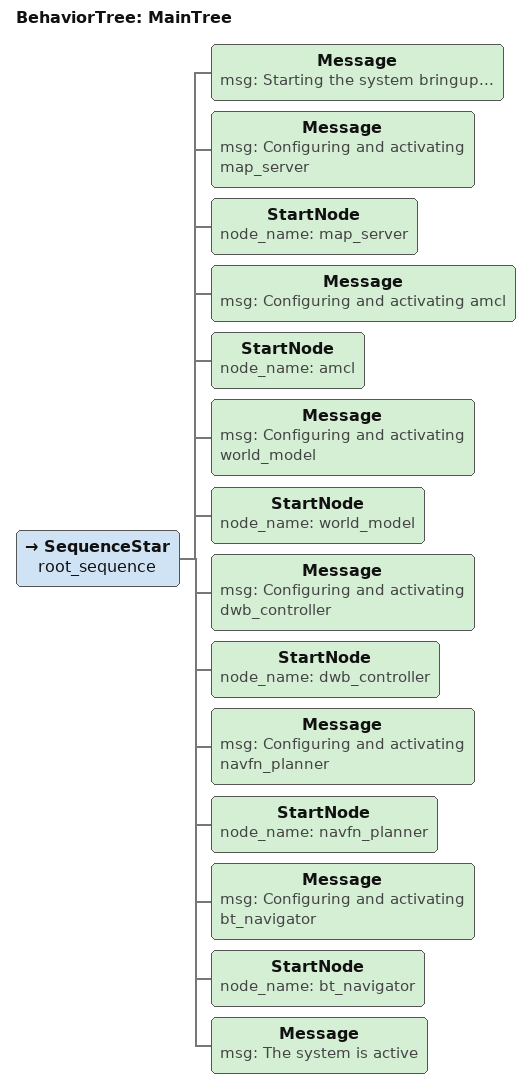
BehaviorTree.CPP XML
<root main_tree_to_execute="MainTree">
  <BehaviorTree ID="MainTree">
    <SequenceStar name="root_sequence">
      <Message msg="Starting the system bringup..."/>
      <Message msg="Configuring and activating map_server"/>
      <StartNode node_name="map_server"/>
      <Message msg="Configuring and activating amcl"/>
      <StartNode node_name="amcl"/>
      <Message msg="Configuring and activating world_model"/>
      <StartNode node_name="world_model"/>
      <Message msg="Configuring and activating dwb_controller"/>
      <StartNode node_name="dwb_controller"/>
      <Message msg="Configuring and activating navfn_planner"/>
      <StartNode node_name="navfn_planner"/>
      <Message msg="Configuring and activating bt_navigator"/>
      <StartNode node_name="bt_navigator"/>
      <Message msg="The system is active"/>
    </SequenceStar>
  </BehaviorTree>
</root>
